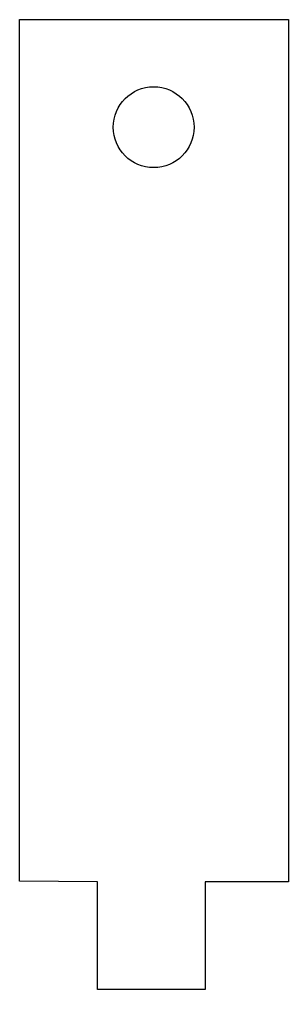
# Model space of a CAD drawing. Header units: millimetres. Extents: x -69.6 to -59.6, y -11 to 25.
import ezdxf

# ---------------------------------------------------------------- set-up
doc = ezdxf.new("R2010")
doc.units = ezdxf.units.MM
doc.layers.get('0').update_dxf_attribs({"linetype": 'CONTINUOUS'})

msp = doc.modelspace()

# ---------------------------------------------------------------- linework, layer by layer
msp.add_lwpolyline([(-66.726, -11), (-66.726, -7), (-69.624, -6.982), (-69.624, 25), (-59.624, 25), (-59.624, -7), (-62.726, -7), (-62.726, -11)], close=True)
msp.add_circle((-64.637, 21), 1.5)

doc.saveas('drawing.dxf')
